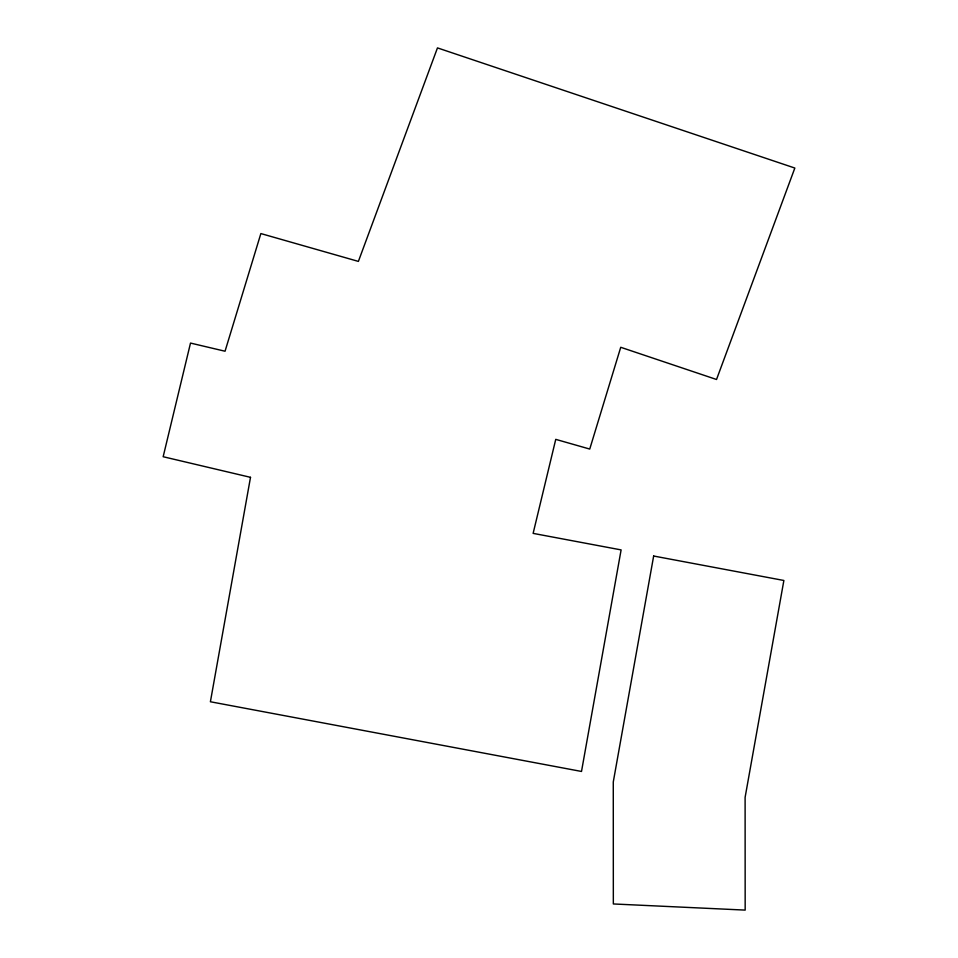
<?xml version="1.0" encoding="UTF-8"?>
<svg xmlns="http://www.w3.org/2000/svg" width="958" height="958" viewBox="0 0 958 958"><rect width="100%" height="100%" fill="white"/><g stroke="black" fill="none" stroke-linecap="round" stroke-linejoin="round"><path stroke-width="1.44" d="M250.505 477.335L210.401 701.759L581.506 771.453L621.107 549.904L533.127 533.378L555.748 439.363L589.745 449.062L620.736 347.287L716.524 379.488L794.841 168.045L437.471 47.9L358.388 261.402L260.863 233.572L225.046 351.227L190.51 343.072L163.159 456.726L250.505 477.335M653.655 556.023L613.276 781.967L613.336 903.957L745.168 910.1L745.108 797.355L783.872 580.476L653.655 556.023"/></g></svg>
